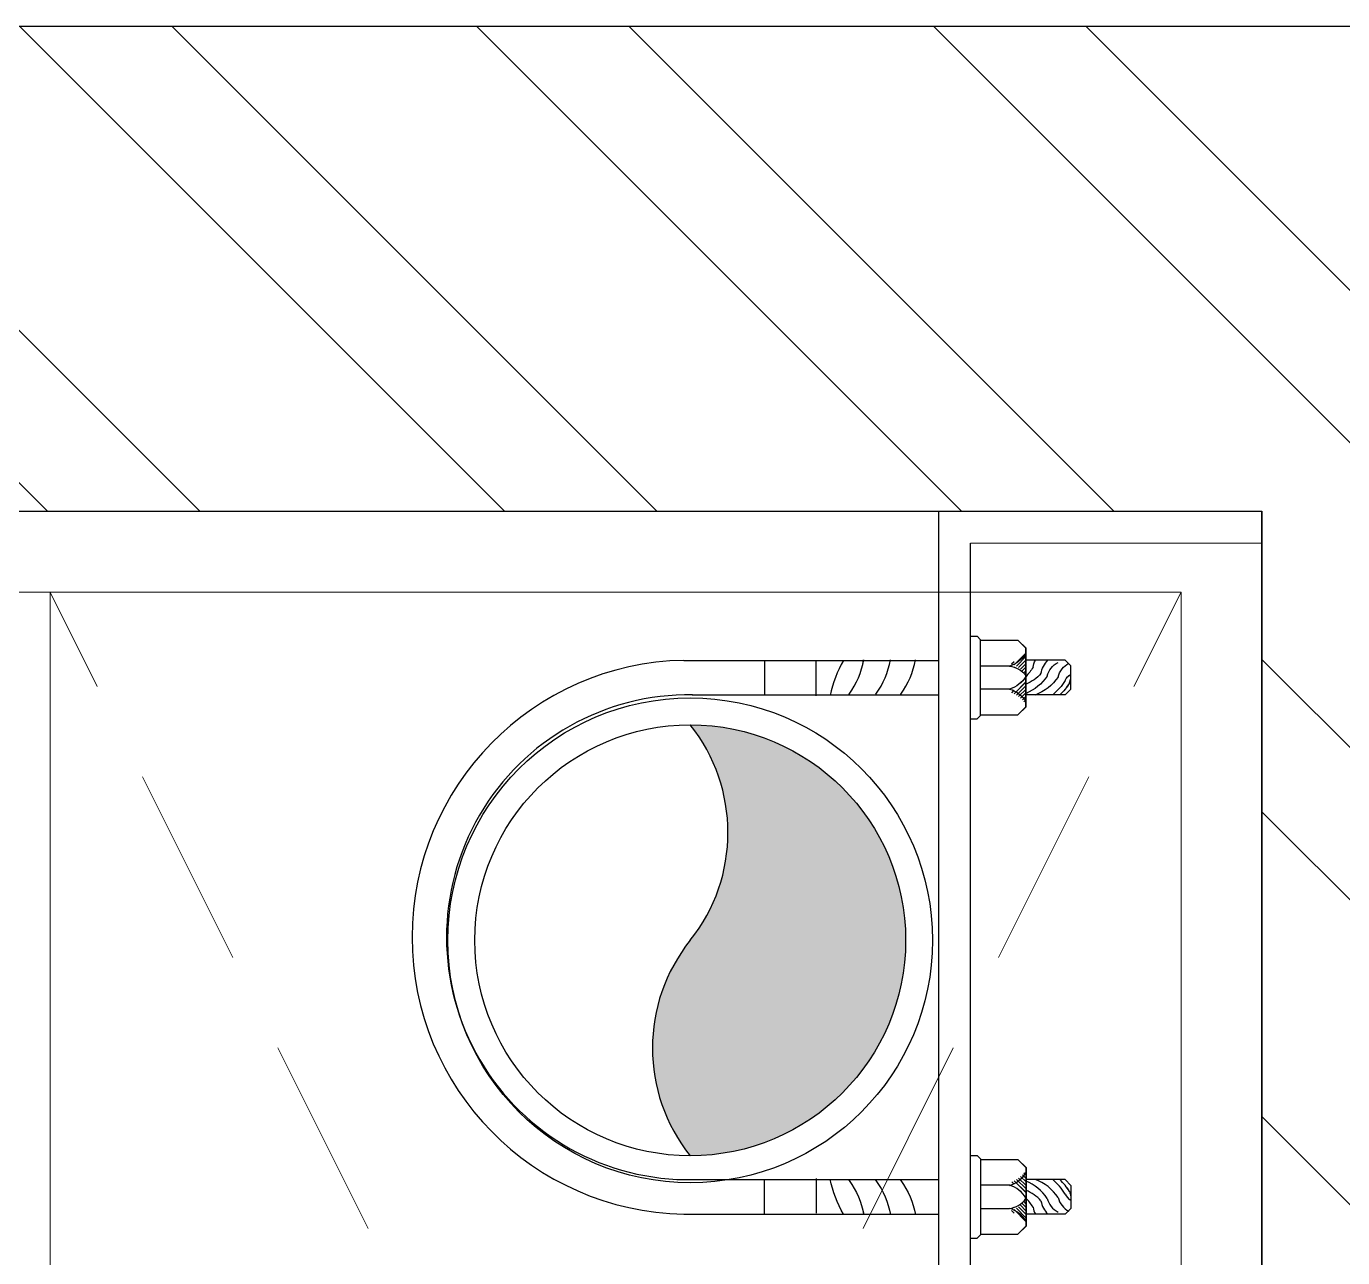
# Model space of a CAD drawing. Header units: inches. Extents: x -190799 to -189704, y -49100 to -46985.
# Drawn here: x -190488.08 to -190475.86, y -47958.3 to -47946.87 of the extents above; entities that cross this region are included whole.
import ezdxf

# ---------------------------------------------------------------- set-up
doc = ezdxf.new("R2010")
doc.units = ezdxf.units.IN
doc.header["$LTSCALE"] = 25
doc.header["$MEASUREMENT"] = 0
doc.linetypes.add('DASHED2', pattern=[0.375, 0.25, -0.125])
doc.layers.get('0').update_dxf_attribs({"lineweight": 0})
for name, color, linetype, lineweight in [('CWS', 180, 'Continuous', 18), ('elevation', 6, 'Continuous', 9), ('hidden', 7, 'DASHED2', 5), ('PLASTER LINE', 1, 'Continuous', 5), ('PP-WALL', 7, 'Continuous', 30), ('sechatch', 8, 'Continuous', 0), ('SH - ANGLE SUPPORT', 7, 'Continuous', 30), ('SH- SWP', 1, 'Continuous', 15)]:
    doc.layers.add(name, color=color, linetype=linetype, lineweight=lineweight)

# ---------------------------------------------------------------- blocks, each defined once
blk = doc.blocks.new('*X19')
at = {"color": 0}
for p, q in [((113.7279130090329, 341.4162965511011), (114.3176786467903, 342.0060621888587)), ((113.6040440224238, 341.4692042597887), (113.7240518539459, 341.5892120913109)), ((113.8423566890578, 341.3539635358294), (114.318169125598, 341.8297759723697)), ((113.9481308900426, 341.2829610415177), (114.3186596044057, 341.6534897558808)), ((114.0456951115147, 341.2037485676931), (114.3191500832134, 341.4772035393918)), ((114.1352787081868, 341.1165554690687), (114.3196405620211, 341.3009173229029)), ((114.2169109186877, 341.0214109842728), (114.3201310408288, 341.1246311064139)), ((114.2904245531791, 340.9181479234677), (114.3206215196365, 340.948344889925))]:
    blk.add_line(p, q, dxfattribs=at)
blk = doc.blocks.new('swp')
at = {"layer": 'SH- SWP', "lineweight": 30}
h = blk.add_hatch(color=256, dxfattribs=at)
edge = h.paths.add_edge_path()
edge.add_ellipse((-188958.7646456869, -47122.30971005782), major_axis=(-1.131884257421873, -1.131884257421873), ratio=1, start_angle=186.3386170526238, end_angle=263.6613829461683)
edge.add_ellipse((-188957.7646456869, -47121.05978048204), major_axis=(1.414213562374951, -1.414213562374951), ratio=0.9999999999973742, start_angle=225.0000000015491, end_angle=405.0000000000753)
edge.add_ellipse((-188956.7646456869, -47119.80985090627), major_axis=(1.131884257421873, -1.131884257421873), ratio=1, start_angle=276.33861705314143, end_angle=353.66138294634084, ccw=False)
at = {"layer": 'SH - ANGLE SUPPORT'}
for p, q in [((-188960.3058235438, -47121.00095880224, -967.949206592016), (-188960.3058235437, -47123.36738671019, -967.949206592016)), ((-188960.3058235438, -47121.0010204016, -967.949206592016), (-188960.3058235438, -47123.36744830947, -967.949206592016)), ((-188959.9858235438, -47121.07673971012, -967.949206592016), (-188959.9858235438, -47123.36738671019, -967.949206592016)), ((-188959.9858235438, -47121.07680130948, -967.949206592016), (-188959.9858235438, -47123.36744830947, -967.949206592016)), ((-188955.4865579054, -47121.07673971012, -967.949206592016), (-188955.4865579054, -47123.36738671019, -967.949206592016)), ((-188955.4865579054, -47121.07680130948, -967.949206592016), (-188955.4865579054, -47123.36744830947, -967.949206592016)), ((-188955.1665579054, -47121.00095880224, -967.949206592016), (-188955.1665579055, -47123.36738671019, -967.949206592016)), ((-188955.1665579055, -47121.0010204016, -967.949206592016), (-188955.1665579055, -47123.36744830947, -967.949206592016)), ((-188960.3058235437, -47121.74960115671, -967.949206592016), (-188959.9858235438, -47121.74960115671, -967.949206592016)), ((-188960.3058235438, -47121.74960115671, -967.949206592016), (-188959.9858235438, -47121.74960115671, -967.949206592016)), ((-188960.3058235437, -47121.74966275608, -967.949206592016), (-188959.9858235438, -47121.74966275608, -967.949206592016)), ((-188960.3058235438, -47121.74966275608, -967.949206592016), (-188959.9858235438, -47121.74966275608, -967.949206592016)), ((-188955.1665579054, -47121.74960115671, -967.949206592016), (-188955.4865579054, -47121.74960115671, -967.949206592016)), ((-188955.1665579055, -47121.74966275608, -967.949206592016), (-188955.4865579054, -47121.74966275608, -967.949206592016)), ((-188959.976205301, -47122.23073078232, -967.949206592016), (-188960.296205301, -47122.23073078232, -967.949206592016)), ((-188959.976205301, -47122.23073078232, -967.949206592016), (-188960.296205301, -47122.23073078232, -967.949206592016)), ((-188959.976205301, -47122.23079238177, -967.949206592016), (-188960.296205301, -47122.23079238177, -967.949206592016)), ((-188959.9762053011, -47122.23079238177, -967.949206592016), (-188960.296205301, -47122.23079238177, -967.949206592016)), ((-188955.4961761482, -47122.23073078232, -967.949206592016), (-188955.1761761482, -47122.23073078232, -967.949206592016)), ((-188955.4961761482, -47122.23079238177, -967.949206592016), (-188955.1761761482, -47122.23079238177, -967.949206592016)), ((-188960.5294881825, -47123.66232684883, -967.949206592016), (-188960.5294881825, -47123.7227676136, -967.949206592016)), ((-188960.5294881824, -47123.6623884482, -967.949206592016), (-188960.5294881824, -47123.72282921299, -967.949206592016)), ((-188959.762158905, -47123.66232684883, -967.949206592016), (-188959.762158905, -47123.72276761371, -967.949206592016)), ((-188959.7621589051, -47123.6623884482, -967.949206592016), (-188959.7621589051, -47123.72282921299, -967.949206592016)), ((-188955.7099927123, -47123.66232684883, -967.949206592016), (-188955.7099927123, -47123.72276761371, -967.949206592016)), ((-188955.7099927124, -47123.6623884482, -967.949206592016), (-188955.7099927124, -47123.72282921299, -967.949206592016)), ((-188954.942663435, -47123.66232684883, -967.949206592016), (-188954.942663435, -47123.7227676136, -967.949206592016)), ((-188954.942663435, -47123.6623884482, -967.949206592016), (-188954.942663435, -47123.72282921299, -967.949206592016)), ((-188960.5294881825, -47123.7227676136, -967.949206592016), (-188960.4968016273, -47123.75545416883, -967.949206592016)), ((-188960.5294881824, -47123.72282921299, -967.949206592016), (-188960.4968016273, -47123.75551576819, -967.949206592016)), ((-188959.7948454601, -47123.75545416883, -967.949206592016), (-188960.4968016273, -47123.75545416883, -967.949206592016)), ((-188959.7948454602, -47123.75551576819, -967.949206592016), (-188960.4968016273, -47123.75551576819, -967.949206592016)), ((-188960.4922372544, -47123.76033668322, -967.949206592016), (-188960.4922372544, -47124.10285181814, -967.949206592016)), ((-188960.4922372545, -47123.76039828261, -967.949206592016), (-188960.4922372545, -47124.10291341748, -967.949206592016)), ((-188960.2536083502, -47123.75545416883, -967.949206592016), (-188960.2536083502, -47124.02564460531, -967.949206592016)), ((-188960.2536083502, -47123.75551576819, -967.949206592016), (-188960.2536083502, -47124.0257062047, -967.949206592016)), ((-188960.0383574193, -47124.02622438822, -967.949206592016), (-188960.0383574193, -47123.75545416883, -967.949206592016)), ((-188960.0383574193, -47124.02628598761, -967.949206592016), (-188960.0383574193, -47123.75551576819, -967.949206592016)), ((-188959.762158905, -47123.72276761371, -967.949206592016), (-188959.7997279746, -47123.76033668322, -967.949206592016)), ((-188959.7621589051, -47123.72282921299, -967.949206592016), (-188959.7997279746, -47123.76039828261, -967.949206592016)), ((-188959.7997279746, -47123.76033668322, -967.949206592016), (-188959.7997279746, -47124.10285181814, -967.949206592016)), ((-188959.7997279746, -47123.76039828261, -967.949206592016), (-188959.7997279746, -47124.10291341748, -967.949206592016)), ((-188955.7099927123, -47123.72276761371, -967.949206592016), (-188955.6724236428, -47123.76033668322, -967.949206592016)), ((-188955.7099927124, -47123.72282921299, -967.949206592016), (-188955.6724236429, -47123.76039828261, -967.949206592016)), ((-188955.6773061572, -47123.75545416883, -967.949206592016), (-188954.9753499901, -47123.75545416883, -967.949206592016)), ((-188955.6773061573, -47123.75551576819, -967.949206592016), (-188954.9753499901, -47123.75551576819, -967.949206592016)), ((-188955.6724236428, -47123.76033668322, -967.949206592016), (-188955.6724236428, -47124.10285181814, -967.949206592016)), ((-188955.6724236429, -47123.76039828261, -967.949206592016), (-188955.6724236429, -47124.10291341748, -967.949206592016)), ((-188955.4337941982, -47124.02622438822, -967.949206592016), (-188955.4337941982, -47123.75545416883, -967.949206592016)), ((-188955.4337941981, -47124.02628598761, -967.949206592016), (-188955.4337941981, -47123.75551576819, -967.949206592016)), ((-188955.2185432673, -47123.75545416883, -967.949206592016), (-188955.2185432673, -47124.02564460531, -967.949206592016)), ((-188955.2185432672, -47123.75551576819, -967.949206592016), (-188955.2185432672, -47124.0257062047, -967.949206592016)), ((-188954.9799143629, -47123.76033668322, -967.949206592016), (-188954.9799143629, -47124.10285181814, -967.949206592016)), ((-188954.979914363, -47123.76039828261, -967.949206592016), (-188954.979914363, -47124.10291341748, -967.949206592016)), ((-188954.942663435, -47123.7227676136, -967.949206592016), (-188954.9753499901, -47123.75545416883, -967.949206592016)), ((-188954.942663435, -47123.72282921299, -967.949206592016), (-188954.9753499901, -47123.75551576819, -967.949206592016)), ((-188960.4922372544, -47124.10285181814, -967.949206592016), (-188960.4177353984, -47124.17735367411, -967.949206592016)), ((-188960.4922372545, -47124.10291341748, -967.949206592016), (-188960.4177353985, -47124.1774152735, -967.949206592016)), ((-188959.7997279746, -47124.10285181814, -967.949206592016), (-188959.8742298306, -47124.17735367411, -967.949206592016)), ((-188959.7997279746, -47124.10291341748, -967.949206592016), (-188959.8742298306, -47124.1774152735, -967.949206592016)), ((-188955.6724236428, -47124.10285181814, -967.949206592016), (-188955.5979217868, -47124.17735367411, -967.949206592016)), ((-188955.6724236429, -47124.10291341748, -967.949206592016), (-188955.5979217868, -47124.1774152735, -967.949206592016)), ((-188954.9799143629, -47124.10285181814, -967.949206592016), (-188955.0544162189, -47124.17735367411, -967.949206592016)), ((-188954.979914363, -47124.10291341748, -967.949206592016), (-188955.054416219, -47124.1774152735, -967.949206592016)), ((-188959.8742298306, -47124.17735367411, -967.949206592016), (-188960.4177353984, -47124.17735367411, -967.949206592016)), ((-188959.8742298306, -47124.1774152735, -967.949206592016), (-188960.4177353985, -47124.1774152735, -967.949206592016)), ((-188960.3059826144, -47124.54101303493, -967.949206592016), (-188960.3059826144, -47124.17735367411, -967.949206592016)), ((-188960.3059826145, -47124.54107463427, -967.949206592016), (-188960.3059826145, -47124.1774152735, -967.949206592016)), ((-188959.9859826145, -47124.54097724173, -967.949206592016), (-188959.9859826145, -47124.17735367411, -967.949206592016)), ((-188959.9859826145, -47124.54103884101, -967.949206592016), (-188959.9859826145, -47124.1774152735, -967.949206592016)), ((-188955.5979217868, -47124.17735367411, -967.949206592016), (-188955.0544162189, -47124.17735367411, -967.949206592016)), ((-188955.5979217868, -47124.1774152735, -967.949206592016), (-188955.054416219, -47124.1774152735, -967.949206592016)), ((-188955.4861690029, -47124.54097724173, -967.949206592016), (-188955.4861690029, -47124.17735367411, -967.949206592016)), ((-188955.4861690029, -47124.54103884101, -967.949206592016), (-188955.4861690029, -47124.1774152735, -967.949206592016)), ((-188955.1661690029, -47124.54101303493, -967.949206592016), (-188955.1661690029, -47124.17735367411, -967.949206592016)), ((-188955.166169003, -47124.54107463427, -967.949206592016), (-188955.166169003, -47124.1774152735, -967.949206592016)), ((-188960.3060184077, -47124.54097724173, -967.949206592016), (-188960.2533956004, -47124.59360004903, -967.949206592016)), ((-188960.3060184077, -47124.54103884101, -967.949206592016), (-188960.2533956004, -47124.5936616484, -967.949206592016)), ((-188960.0386054218, -47124.59360004903, -967.949206592016), (-188960.2533956004, -47124.59360004903, -967.949206592016)), ((-188960.0386054219, -47124.5936616484, -967.949206592016), (-188960.2533956004, -47124.5936616484, -967.949206592016)), ((-188959.9859826145, -47124.54097724173, -967.949206592016), (-188960.0386054218, -47124.59360004903, -967.949206592016)), ((-188959.9859826145, -47124.54103884101, -967.949206592016), (-188960.0386054219, -47124.5936616484, -967.949206592016)), ((-188955.4861690029, -47124.54097724173, -967.949206592016), (-188955.4335461955, -47124.59360004903, -967.949206592016)), ((-188955.4861690029, -47124.54103884101, -967.949206592016), (-188955.4335461956, -47124.5936616484, -967.949206592016)), ((-188955.4335461955, -47124.59360004903, -967.949206592016), (-188955.218756017, -47124.59360004903, -967.949206592016)), ((-188955.4335461956, -47124.5936616484, -967.949206592016), (-188955.218756017, -47124.5936616484, -967.949206592016)), ((-188955.1661332096, -47124.54097724173, -967.949206592016), (-188955.218756017, -47124.59360004903, -967.949206592016)), ((-188955.1661332097, -47124.54103884101, -967.949206592016), (-188955.218756017, -47124.5936616484, -967.949206592016))]:
    blk.add_line(p, q, dxfattribs=at)
at = {"layer": 'SH - ANGLE SUPPORT', "lineweight": 30, "ltscale": 30}
for centre, radius, start, end in [((-188957.7361907245, -47121.04743988672, -967.949206592016), 2.570053173803593, 1.03628795968503, 178.963712040315), ((-188957.7361907246, -47121.0475014862, -967.949206592016), 2.570053173803593, 1.03628795969257, 178.9637120403074), ((-188957.7361907246, -47121.04738671312, -967.949206592016), 2.249999999973499, 359.1086964157475, 181.0351236707968), ((-188957.7361907247, -47121.04744831249, -967.949206592016), 2.249999999973499, 359.1086964157669, 181.0351236707817)]:
    blk.add_arc(centre, radius, start, end, dxfattribs=at)
at = {"layer": 'SH - ANGLE SUPPORT', "extrusion": (0, 0, -1)}
for centre, major_axis, ratio, start_param, end_param in [((-188959.7660234053, -47123.39463167352, -967.949206592016), (0.7483036439644577, -0.7483036439644576), 0.9999999996438159, 3.391710507990375, 3.7229632479952), ((-188959.7660234054, -47123.39463167352, -967.949206592016), (0.7483036439644577, -0.7483036439644576), 0.9999999996438159, 3.391710507990375, 3.7229632479952), ((-188959.7660234053, -47123.3946932728, -967.949206592016), (0.7483036439644577, -0.7483036439644576), 0.9999999996438159, 3.391710508013618, 3.722963248063821), ((-188959.7660234054, -47123.3946932728, -967.949206592016), (0.7483036439644577, -0.7483036439644576), 0.9999999996438159, 3.391710508013618, 3.722963248025734), ((-188960.4468390251, -47121.90446554011, -967.949206592016), (0.5499938548614107, -0.5499938548614107), 0.9999999996759106, 0.1632660788633934, 0.6092701062629294), ((-188960.4468390251, -47121.90446554011, -967.949206592016), (0.5499938548614107, -0.5499938548614107), 0.9999999996759106, 0.1632660788633934, 0.6092701062629294), ((-188960.4468390251, -47121.90452713938, -967.949206592016), (0.5499938548614107, -0.5499938548614107), 0.9999999996759106, 0.1632660789033545, 0.609270106295049), ((-188960.4468390252, -47121.90452713938, -967.949206592016), (0.5499938548614107, -0.5499938548614107), 0.9999999996759106, 0.1632660789433156, 0.6092701063457124), ((-188959.4377640972, -47123.31156215211, -967.949206592016), (0.6743739490639936, -0.6743739490639933), 0.9999995311078936, 3.304858807617673, 3.314800786566108), ((-188959.4377640974, -47123.31156215211, -967.949206592016), (0.6743739490639936, -0.6743739490639933), 0.9999995311078936, 3.304858807620154, 3.314800786596168), ((-188959.4377640973, -47123.31162375151, -967.949206592016), (0.6743739490639936, -0.6743739490639933), 0.9999995311078936, 3.304858807740596, 3.314800786694237), ((-188959.4377640973, -47123.31162375151, -967.949206592016), (0.6743739490639936, -0.6743739490639933), 0.9999995311078936, 3.304858807740596, 3.314800786694237), ((-188960.4468390251, -47122.15260376839, -967.949206592016), (0.5499938548614107, -0.5499938548614107), 0.9999999996759106, 0.1632660788633934, 0.6092701062629294), ((-188960.4468390251, -47122.15260376839, -967.949206592016), (0.5499938548614107, -0.5499938548614107), 0.9999999996759106, 0.1632660788633934, 0.6092701062629294), ((-188960.4468390251, -47122.15266536779, -967.949206592016), (0.5499938548614107, -0.5499938548614107), 0.9999999996759106, 0.1632660789003135, 0.6092701062843424), ((-188960.4468390252, -47122.15266536779, -967.949206592016), (0.5499938548614107, -0.5499938548614107), 0.9999999996759106, 0.1632660789003135, 0.6092701063150274), ((-188959.4377640972, -47123.55970038052, -967.949206592016), (0.6743742929851421, 0.6743742929851421), 0.9999995182274332, 4.875654981974916, 4.885596952011176), ((-188959.4377640974, -47123.55970038052, -967.949206592016), (0.6743742929851421, 0.6743742929851421), 0.9999995182274332, 4.875654981944805, 4.885596952079185), ((-188959.4377640973, -47123.55976197991, -967.949206592016), (0.6743742929851421, 0.6743742929851421), 0.9999995182274332, 4.875654981974916, 4.885596952011176), ((-188959.4377640973, -47123.55976197991, -967.949206592016), (0.6743742929851421, 0.6743742929851421), 0.9999995182274332, 4.875654981974916, 4.885596952011176), ((-188960.4468390251, -47122.38419913602, -967.949206592016), (0.5499938549968599, 0.5499938549968602), 0.9999999998192924, 1.734062405639007, 2.180066432908677), ((-188960.4468390251, -47122.38419913602, -967.949206592016), (0.5499938549968599, 0.5499938549968602), 0.9999999998192924, 1.734062405639007, 2.180066432908677), ((-188960.4468390251, -47122.3842607353, -967.949206592016), (0.5499938549968599, 0.5499938549968602), 0.9999999998192924, 1.734062405678968, 2.180066432825894), ((-188960.4468390252, -47122.3842607353, -967.949206592016), (0.5499938549968599, 0.5499938549968602), 0.9999999998192924, 1.734062405562126, 2.180066432764524), ((-188959.4377640972, -47123.79129574812, -967.949206592016), (0.6743742929851421, 0.6743742929851421), 0.9999995182274332, 4.875654981979875, 4.885596952016435), ((-188959.4377640974, -47123.79129574812, -967.949206592016), (0.6743742929851421, 0.6743742929851421), 0.9999995182274332, 4.875654981949765, 4.885596952081814), ((-188959.4377640973, -47123.79135734739, -967.949206592016), (0.6743742929851421, 0.6743742929851421), 0.9999995182274332, 4.875654981977395, 4.885596952041236), ((-188959.4377640973, -47123.79135734739, -967.949206592016), (0.6743742929851421, 0.6743742929851421), 0.9999995182274332, 4.875654981977395, 4.885596952041236), ((-188955.6831107505, -47123.95348806673, -967.949206592016), (0.1836427452739943, 0.1836427452739944), 0.9999999999368012, 1.061026314357026, 1.819612572189451), ((-188955.6831107505, -47123.95354966607, -967.949206592016), (0.1836427452739943, 0.1836427452739944), 0.9999999999368012, 1.061026314497972, 1.819612572325659), ((-188955.1832964342, -47123.95348806673, -967.949206592016), (0.1836427452988981, -0.1836427452988981), 0.9999999997967158, 1.317026384605051, 2.080566339216231), ((-188955.1832964343, -47123.95354966607, -967.949206592016), (0.1836427452988981, -0.1836427452988981), 0.9999999997967158, 1.317026384605051, 2.080566339319822), ((-188955.4397761233, -47123.99591065981, -967.949206592016), (0.1574100662167231, -0.1574100662167231), 0.9999999999492625, -0.6581166820825466, 0.1674448601498328), ((-188955.4397761233, -47123.9959722592, -967.949206592016), (0.1574100662167231, -0.1574100662167231), 0.9999999999492625, -0.658116682002583, 0.1674448601280432), ((-188954.9690582983, -47123.95348806673, -967.949206592016), (0.1836427452739944, -0.1836427452739943), 0.9999999999368008, 1.321980081508954, 2.080566339232767), ((-188954.9690582983, -47123.95354966607, -967.949206592016), (0.1836427452739944, -0.1836427452739943), 0.9999999999368008, 1.32198008156326, 2.080566339221213), ((-188955.0657817707, -47124.10154468252, -967.949206592016), (0.32020012842279, 0.3202001284227902), 0.9999999999894763, 2.954778906577122, 3.562597790696368), ((-188955.0657817708, -47124.10160628197, -967.949206592016), (0.32020012842279, 0.3202001284227902), 0.9999999999894763, 2.954778906683788, 3.562597790614507), ((-188955.0590031926, -47124.00436458082, -967.949206592016), (0.3174102309503291, 0.3174102309503292), 0.9999999999057578, 2.957247137306495, 3.531377346248949), ((-188955.0590031927, -47124.00442618018, -967.949206592016), (0.3174102309503291, 0.3174102309503292), 0.9999999999057578, 2.957247137262742, 3.531377346129004), ((-188955.0571576472, -47124.04943386192, -967.949206592016), (0.2498462547944095, 0.2498462547944096), 0.9999999997529783, 3.071035399996657, 3.556541279240993), ((-188955.0571576472, -47124.04949546128, -967.949206592016), (0.2498462547944095, 0.2498462547944096), 0.9999999997529783, 3.071035399996657, 3.556541279278682), ((-188954.9661365103, -47123.80572951943, -967.949206592016), (0.3609602734330845, -0.3609602734330845), 0.9999999985248337, 1.329768372036687, 1.540798847705387), ((-188954.9661365104, -47123.80579111876, -967.949206592016), (0.3609602734330845, -0.3609602734330845), 0.9999999985248337, 1.329768372147417, 1.540798847878059), ((-188955.276298653, -47124.47928326431, -967.949206592016), (0.1705916076496874, 0.1705916076496874), 0.999999999760294, 5.688778807222417, 5.971833700054205), ((-188955.2762986531, -47124.47934486371, -967.949206592016), (0.1705916076496874, 0.1705916076496874), 0.999999999760294, 5.6887788070725, 5.971833700054205), ((-188955.3562999291, -47124.55963857102, -967.949206592016), (0.1344147606365146, 0.1344147606365146), 0.999999999943205, 5.728383428916015, 6.607487426836458), ((-188955.3562999291, -47124.55970017039, -967.949206592016), (0.1344147606365146, 0.1344147606365146), 0.999999999943205, 5.728383428494432, 6.607487426424862), ((-188955.334566092, -47124.55313844312, -967.949206592016), (0.1705916076887823, 0.1705916076887825), 0.9999999996600238, 5.688778807093536, 6.270402491376283), ((-188955.334566092, -47124.55320004249, -967.949206592016), (0.1705916076887823, 0.1705916076887825), 0.9999999996600238, 5.688778807161095, 6.270402491436597), ((-188955.0884292144, -47124.105037228, -967.949206592016), (0.3609602731301515, -0.3609602731301514), 0.9999999993591624, 1.329768371843753, 1.678717008358492), ((-188955.0884292145, -47124.10509882739, -967.949206592016), (0.3609602731301515, -0.3609602731301514), 0.9999999993591624, 1.329768371843753, 1.678717008352351), ((-188955.1117361235, -47124.14390854482, -967.949206592016), (0.3609602733034912, -0.3609602733034912), 0.9999999989039782, 1.329768372031848, 1.608853964562355), ((-188955.1117361235, -47124.14397014421, -967.949206592016), (0.3609602733034912, -0.3609602733034912), 0.9999999989039782, 1.329768371962874, 1.608853964476897), ((-188955.364410119, -47124.66127218533, -967.949206592016), (0.1348098848379323, -0.1348098848379323), 0.9999999999832394, 4.157022774644297, 5.034816392460339), ((-188955.364410119, -47124.66133378472, -967.949206592016), (0.1348098848379323, -0.1348098848379323), 0.9999999999832394, 4.15702277477401, 5.034816392605128), ((-188955.4218982662, -47124.81746228973, -967.949206592016), (0.1705916081115296, -0.1705916081115296), 0.999999998305713, 4.117982481218434, 4.309006795710234), ((-188955.4218982663, -47124.8175238891, -967.949206592016), (0.1705916081115296, -0.1705916081115296), 0.999999998305713, 4.117982481368351, 4.309006795654756), ((-188955.3867217635, -47124.63547481725, -967.949206592016), (0.0704988428573968, 0.0704988428573968), 0.9999999987001688, 5.84502344743771, 6.635131608004279), ((-188955.3867217635, -47124.6355364167, -967.949206592016), (0.0704988428573968, 0.0704988428573968), 0.9999999987001688, 5.845023447561561, 6.635131607903649)]:
    blk.add_ellipse(centre, major_axis=major_axis, ratio=ratio, start_param=start_param, end_param=end_param, dxfattribs=at)
at = {"layer": 'SH - ANGLE SUPPORT'}
for centre, major_axis, ratio, start_param, end_param in [((-188955.7063580438, -47123.39463167352, -967.949206592016), (-0.7483036439644577, -0.7483036439644576), 0.9999999996438159, 3.391710508000295, 3.722963248052329), ((-188955.7063580439, -47123.3946932728, -967.949206592016), (-0.7483036439644577, -0.7483036439644576), 0.9999999996438159, 3.391710507986972, 3.722963248002751), ((-188956.0346173519, -47123.31156215211, -967.949206592016), (-0.6743739490639936, -0.6743739490639933), 0.9999995311078936, 3.3048588076678, 3.314800786634117), ((-188956.0346173519, -47123.31162375151, -967.949206592016), (-0.6743739490639936, -0.6743739490639933), 0.9999995311078936, 3.304858807697911, 3.314800786649147), ((-188955.0255424241, -47121.90446554011, -967.949206592016), (-0.5499938548614107, -0.5499938548614107), 0.9999999996759106, 0.1632660788603524, 0.609270106273636), ((-188955.0255424241, -47121.90452713938, -967.949206592016), (-0.5499938548614107, -0.5499938548614107), 0.9999999996759106, 0.1632660789218146, 0.609270106282908), ((-188956.0346173519, -47123.55970038052, -967.949206592016), (-0.6743742929851421, 0.6743742929851421), 0.9999995182274332, 4.87565498195986, 4.885596952011176), ((-188956.0346173519, -47123.55976197991, -967.949206592016), (-0.6743742929851421, 0.6743742929851421), 0.9999995182274332, 4.87565498195986, 4.885596952011176), ((-188955.0255424241, -47122.15260376839, -967.949206592016), (-0.5499938548614107, -0.5499938548614107), 0.9999999996759106, 0.1632660789094365, 0.609270106295049), ((-188955.0255424241, -47122.15266536779, -967.949206592016), (-0.5499938548614107, -0.5499938548614107), 0.9999999996759106, 0.1632660788911906, 0.6092701062001249), ((-188956.0346173519, -47123.79129574812, -967.949206592016), (-0.6743742929851421, 0.6743742929851421), 0.9999995182274332, 4.87565498196482, 4.885596952001405), ((-188956.0346173519, -47123.79135734739, -967.949206592016), (-0.6743742929851421, 0.6743742929851421), 0.9999995182274332, 4.875654981979875, 4.885596952016435), ((-188955.0255424241, -47122.38419913602, -967.949206592016), (-0.5499938549968599, 0.5499938549968602), 0.9999999998192924, 1.734062405635966, 2.180066432877992), ((-188955.0255424241, -47122.3842607353, -967.949206592016), (-0.5499938549968599, 0.5499938549968602), 0.9999999998192924, 1.734062405586668, 2.180066432779867), ((-188960.503093319, -47123.95348806673, -967.949206592016), (-0.1836427452739944, -0.1836427452739943), 0.9999999999368008, 1.321980081481358, 2.080566339232767), ((-188960.5030933191, -47123.95354966607, -967.949206592016), (-0.1836427452739944, -0.1836427452739943), 0.9999999999368008, 1.321980081508954, 2.080566339373712), ((-188960.0323754941, -47123.99591065981, -967.949206592016), (-0.1574100662167231, -0.1574100662167231), 0.9999999999492625, -0.6581166820425643, 0.1674448601280432), ((-188960.0323754941, -47123.9959722592, -967.949206592016), (-0.1574100662167231, -0.1574100662167231), 0.9999999999492625, -0.6581166818591688, 0.1674448604076515), ((-188960.2888551831, -47123.95348806673, -967.949206592016), (-0.1836427452988981, -0.1836427452988981), 0.9999999997967158, 1.317026384374037, 2.0805663391731), ((-188960.2888551832, -47123.95354966607, -967.949206592016), (-0.1836427452988981, -0.1836427452988981), 0.9999999997967158, 1.317026384605051, 2.080566339243572), ((-188959.7890408669, -47123.95348806673, -967.949206592016), (-0.1836427452739943, 0.1836427452739944), 0.9999999999368012, 1.06102631441171, 1.819612572189451), ((-188959.7890408669, -47123.95354966607, -967.949206592016), (-0.1836427452739943, 0.1836427452739944), 0.9999999999368012, 1.061026314552656, 1.819612572298063), ((-188960.1958529643, -47124.47928326431, -967.949206592016), (-0.1705916076496874, 0.1705916076496874), 0.999999999760294, 5.688778807473671, 5.971833700054205), ((-188960.1958529644, -47124.47934486371, -967.949206592016), (-0.1705916076496874, 0.1705916076496874), 0.999999999760294, 5.688778807373726, 5.971833700054205), ((-188960.506015107, -47123.80572951943, -967.949206592016), (-0.3609602734330845, -0.3609602734330845), 0.9999999985248337, 1.329768372036687, 1.540798847705387), ((-188960.5060151071, -47123.80579111876, -967.949206592016), (-0.3609602734330845, -0.3609602734330845), 0.9999999985248337, 1.329768372147417, 1.540798847760664), ((-188960.4149939702, -47124.04943386192, -967.949206592016), (-0.2498462547944095, 0.2498462547944096), 0.9999999997529783, 3.07103540007882, 3.556541279311888), ((-188960.4149939702, -47124.04949546128, -967.949206592016), (-0.2498462547944095, 0.2498462547944096), 0.9999999997529783, 3.071035400075917, 3.556541279295285), ((-188960.4131484249, -47124.00436458082, -967.949206592016), (-0.3174102309503291, 0.3174102309503292), 0.9999999999057578, 2.957247137408043, 3.531377346261267), ((-188960.4131484248, -47124.00442618018, -967.949206592016), (-0.3174102309503291, 0.3174102309503292), 0.9999999999057578, 2.957247137274627, 3.531377346261267), ((-188960.4063698466, -47124.10154468252, -967.949206592016), (-0.32020012842279, 0.3202001284227902), 0.9999999999894763, 2.954778906754643, 3.562597790696368), ((-188960.4063698467, -47124.10160628197, -967.949206592016), (-0.32020012842279, 0.3202001284227902), 0.9999999999894763, 2.954778906571153, 3.56259779059831), ((-188960.1375855254, -47124.55313844312, -967.949206592016), (-0.1705916076887824, 0.1705916076887824), 0.9999999996600238, 5.68877880722726, 6.270402491618308), ((-188960.1375855254, -47124.55320004249, -967.949206592016), (-0.1705916076887824, 0.1705916076887824), 0.9999999996600238, 5.688778807161095, 6.270402491376283), ((-188960.1158516883, -47124.55963857102, -967.949206592016), (-0.1344147606365146, 0.1344147606365146), 0.999999999943205, 5.728383428640154, 6.607487426642547), ((-188960.1158516883, -47124.55970017039, -967.949206592016), (-0.1344147606365146, 0.1344147606365146), 0.999999999943205, 5.72838342915155, 6.607487426812064), ((-188960.1077414984, -47124.66127218533, -967.949206592016), (-0.1348098848379323, -0.1348098848379323), 0.9999999999832394, 4.157022774693521, 5.034816392629314), ((-188960.1077414985, -47124.66133378472, -967.949206592016), (-0.1348098848379323, -0.1348098848379323), 0.9999999999832394, 4.15702277447434, 5.034816392484525), ((-188960.3837224029, -47124.105037228, -967.949206592016), (-0.3609602731301515, -0.3609602731301514), 0.9999999993591624, 1.329768371871435, 1.678717008386833), ((-188960.383722403, -47124.10509882739, -967.949206592016), (-0.3609602731301515, -0.3609602731301514), 0.9999999993591624, 1.329768371822875, 1.678717008392974), ((-188960.360415494, -47124.14390854482, -967.949206592016), (-0.3609602733034912, -0.3609602733034912), 0.9999999989039782, 1.329768372066336, 1.608853964560186), ((-188960.3604154939, -47124.14397014421, -967.949206592016), (-0.3609602733034912, -0.3609602733034912), 0.9999999989039782, 1.32976837183807, 1.608853964332298), ((-188960.0854298538, -47124.63547481725, -967.949206592016), (-0.0704988428573968, 0.0704988428573968), 0.9999999987001688, 5.845023447367468, 6.635131607766639), ((-188960.0854298539, -47124.6355364167, -967.949206592016), (-0.0704988428573968, 0.0704988428573968), 0.9999999987001688, 5.845023447367468, 6.635131608264364), ((-188960.0502533511, -47124.81746228973, -967.949206592016), (-0.1705916081115296, -0.1705916081115296), 0.999999998305713, 4.117982481619605, 4.309006796026848), ((-188960.0502533512, -47124.8175238891, -967.949206592016), (-0.1705916081115296, -0.1705916081115296), 0.999999998305713, 4.117982481352158, 4.309006795915894)]:
    blk.add_ellipse(centre, major_axis=major_axis, ratio=ratio, start_param=start_param, end_param=end_param, dxfattribs=at)
at = {"layer": 'SH- SWP', "lineweight": 30}
for radius in [2.25, 2]:
    blk.add_circle((-188957.7646456869, -47121.05978048204, -967.949206592016), radius, dxfattribs=at)
for centre, start, end in [((-188958.7646456869, -47122.30971005782, -967.949206592016), 51.33861705367175, 128.6613829463282), ((-188956.7646456869, -47119.80985090627, -967.949206592016), 231.3386170536718, 308.6613829463283)]:
    blk.add_arc(centre, 1.600726067880088, start, end, dxfattribs=at)
at = {"layer": 'SH - ANGLE SUPPORT', "extrusion": (0, 0, -1)}
for p, xscale, yscale, zscale, rotation in [((188896.6729534204, -47102.88456624403, 967.949206592016), 0.1862546400225255, 0.1862546400225255, -0.1862546400003328, 270), ((188896.6729534205, -47102.88462784339, 967.949206592016), 0.1862546400225255, 0.1862546400225255, -0.1862546400225255, 270), ((188896.4051932095, -47102.88514602691, 967.949206592016), 0.1862546400225255, 0.1862546400225255, -0.1862546400003328, 270), ((188896.4051932095, -47102.88520762627, 967.949206592016), 0.1862546400225255, 0.1862546400225255, -0.1862546400225255, 270), ((189019.0669584078, -47102.88514602691, 967.949206592016), -0.1862546400225255, 0.1862546399643179, -0.1862546400225255, 89.99999999999997), ((189019.0669584079, -47102.88520762627, 967.949206592016), -0.1862546400225255, 0.1862546400225255, -0.1862546400225255, 90), ((189018.7991981969, -47102.88456624403, 967.949206592016), -0.1862546400225255, 0.1862546399643179, -0.1862546400225255, 89.99999999999997), ((189018.799198197, -47102.88462784339, 967.949206592016), -0.1862546400225255, 0.1862546400225255, -0.1862546400225255, 90)]:
    blk.add_blockref('*X19', p, dxfattribs=dict(at, xscale=xscale, yscale=yscale, zscale=zscale, rotation=rotation))

msp = doc.modelspace()

# ---------------------------------------------------------------- hatches: boundary and pattern name
at = {"layer": 'sechatch', "ltscale": 30}
h = msp.add_hatch(dxfattribs=at)
h.set_pattern_fill('ANSI32,_O', color=256, scale=8, angle=270)
h.set_pattern_definition([(315, (-190005.5472014655, -48317.74396592096), (2.121320343559643, 2.121320343559641), []), (315, (-190005.5472014655, -48319.15817948098), (2.121320343559643, 2.121320343559641), [])])
h.paths.add_polyline_path([(-190472.110429467, -47946.86745093936), (-190497.6104294672, -47946.86745093932), (-190497.610429467, -47951.36745093935), (-190476.610429467, -47951.36745093935), (-190476.610429467, -47973.86745093936), (-190488.610429467, -47973.86745093933), (-190488.610429467, -47978.36745093933), (-190410.6104294669, -47978.36745093933), (-190410.6104294669, -48018.86745093932), (-190406.1104294669, -48018.86745093932), (-190406.1104294669, -47978.36745093933), (-190389.610429467, -47978.36745093931), (-190389.6104294669, -47973.86745093931), (-190472.110429467, -47973.86745093933)])

# ---------------------------------------------------------------- linework, layer by layer
at = {"layer": 'elevation'}
msp.add_line((-190487.8604294671, -47973.11745093932), (-190487.860429467, -47952.11745093935), dxfattribs=at)
at = {"layer": 'hidden', "ltscale": 0.3}
for p, q in [((-190487.860429467, -47973.11745093932), (-190477.360429467, -47952.11745093935)), ((-190477.360429467, -47973.11745093932), (-190487.860429467, -47952.11745093935))]:
    msp.add_line(p, q, dxfattribs=at)
at = {"layer": 'PLASTER LINE', "ltscale": 30}
for p, q in [((-190498.360429467, -47952.11745093935), (-190477.360429467, -47952.11745093935)), ((-190477.360429467, -47952.11745093935), (-190477.360429467, -47973.11745093936)), ((-190477.360429467, -47973.11745093938), (-190477.360429467, -47952.11745093938))]:
    msp.add_line(p, q, dxfattribs=at)
at = {"layer": 'PP-WALL'}
msp.add_line((-190472.110429467, -47946.86745093936), (-190497.6104294672, -47946.86745093932), dxfattribs=at)
at = {"layer": 'PP-WALL', "ltscale": 10}
for p, q in [((-190497.610429467, -47951.36745093935), (-190476.610429467, -47951.36745093935)), ((-190476.610429467, -47951.36745093935), (-190476.610429467, -47973.86745093933)), ((-190476.610429467, -47973.86745093938), (-190476.610429467, -47951.36745093935))]:
    msp.add_line(p, q, dxfattribs=at)
at = {"layer": 'SH - ANGLE SUPPORT'}
for points in [[(-190476.6110243102, -47972.41302064925), (-190479.6104399483, -47972.41301915552), (-190479.6104399483, -47951.36762990584), (-190476.610429467, -47951.36745093916)], [(-190476.6110241633, -47972.11808051065), (-190479.3154998096, -47972.11807916374), (-190479.3154998096, -47951.66255245022), (-190476.6104118722, -47951.66239107721)]]:
    msp.add_lwpolyline(points, dxfattribs=at)

# ---------------------------------------------------------------- block references
at = {"layer": 'CWS', "ltscale": 30, "rotation": 90}
msp.add_blockref('swp', (-237602.977888258, 141002.4148541838, 967.949206592016), dxfattribs=at)

doc.saveas('drawing.dxf')
